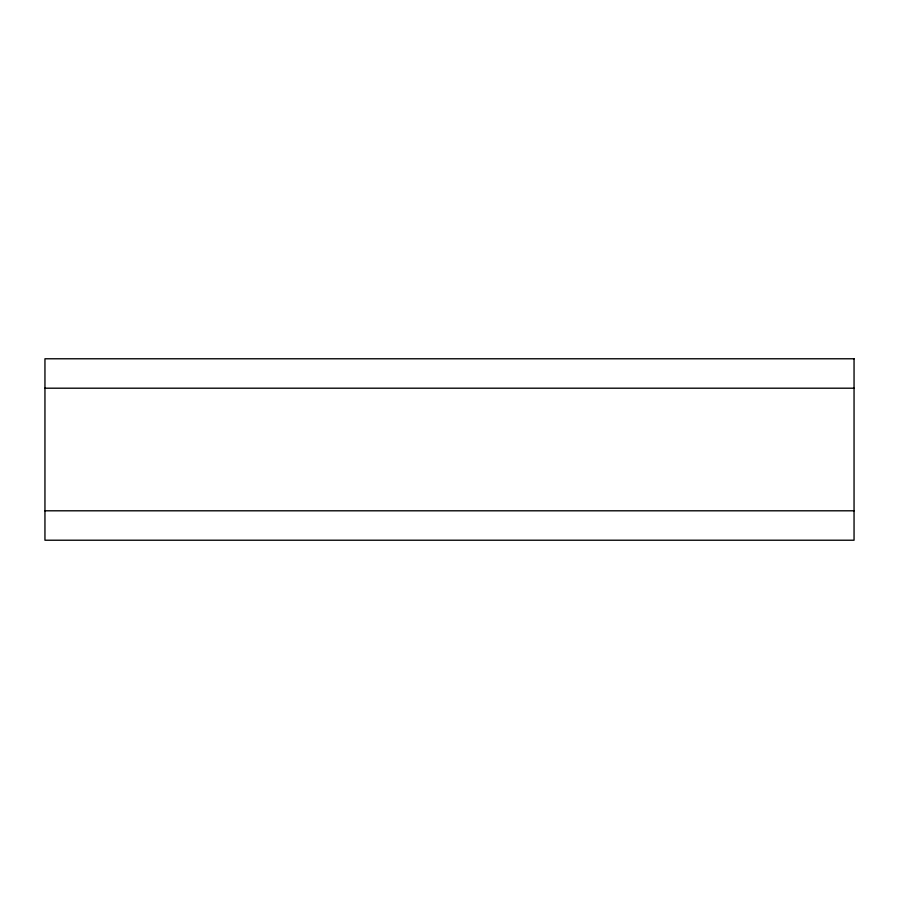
<?xml version="1.0" encoding="UTF-8"?>
<svg xmlns="http://www.w3.org/2000/svg" width="899" height="899" viewBox="0 0 899 899"><rect width="100%" height="100%" fill="white"/><g stroke="black" fill="none" stroke-linecap="round" stroke-linejoin="round"><path stroke-width="1.35" d="M44.95 388.199L854.05 388.199M44.95 510.801L854.05 510.801M854.05 358.78L44.95 358.78L44.95 540.22L854.05 540.22L854.05 358.78"/></g></svg>
